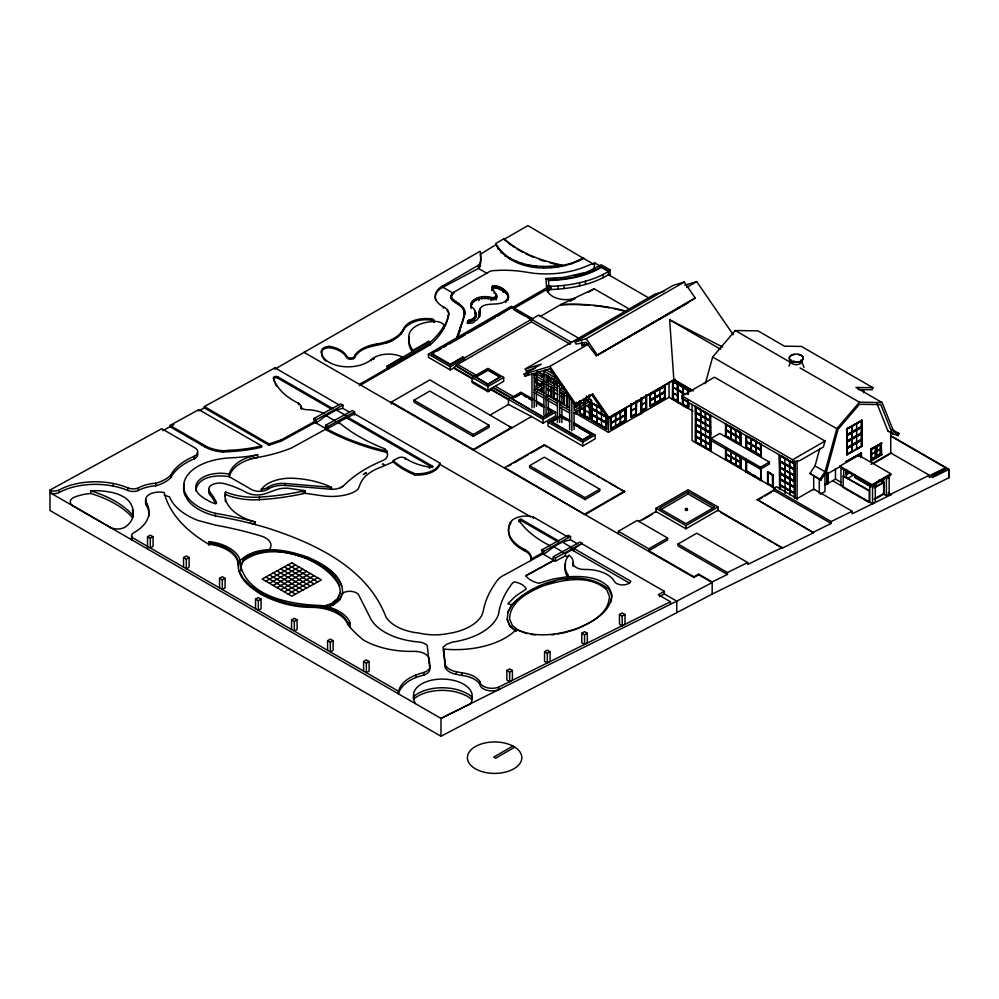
<?xml version="1.0" encoding="UTF-8"?>
<svg xmlns="http://www.w3.org/2000/svg" width="999" height="999" viewBox="0 0 999 999"><rect width="100%" height="100%" fill="white"/><g stroke="black" fill="none" stroke-linecap="round" stroke-linejoin="round"><path stroke-width="1.5" d="M508.329 298.376C510.439 291.421 495.529 282.005 492.245 287.799A59.428 34.303 0 0 0 496.303 294.405C497.764 297.227 492.994 298.202 491.046 297.44C483.291 294.967 468.581 297.739 471.128 308.541M508.329 296.778C504.258 307.555 490.784 301.76 482.729 306.044C476.773 309.24 482.067 318.219 474.8 321.041C473.551 324.7 464.16 323.139 469.055 320.204C477.41 319.143 477.235 310.277 471.128 306.406M891.071 435.926L949.038 469.393L949.038 477.709L712.187 594.08L440.984 736.251L49.95 510.489L50 490.047L161.713 428.696L195.767 448.351A10.539 5.932 1.2 0 1 194.405 456.206L194.355 458.791A67.145 37.812 1.2 0 0 171.903 475.674L171.116 477.372A36.863 20.754 1.2 0 1 155.694 485.839A30.07 16.933 1.2 0 0 138.124 490.621A8.866 4.995 1.2 0 1 127.785 490.459A53.247 29.982 1.2 0 0 59.178 492.507A7.842 4.408 1.2 0 1 51.111 493.306L51.161 490.709L50 490.047M59.178 492.507L59.228 489.922A53.247 29.982 1.2 0 1 127.872 487.887A8.866 4.995 1.2 0 0 138.187 488.036A30.07 16.933 1.2 0 1 155.744 483.254A36.863 20.754 1.2 0 0 171.179 474.787L171.953 473.076A67.145 37.812 1.2 0 1 194.405 456.206M90.734 493.481L90.797 490.896A37.625 21.179 1.2 0 1 104.458 491.221L109.078 491.933A30.544 17.195 1.2 0 1 131.281 504.757L132.43 507.367A37.625 21.179 1.2 0 1 132.667 515.072L132.617 517.657A95.617 53.846 1.2 0 0 90.734 493.481A37.625 21.179 1.2 0 0 75.012 496.94A10.602 5.969 1.2 0 0 72.353 505.457L73.377 506.131M113.174 486.076L113.224 483.479M127.785 490.459L127.835 487.874M348.963 624.475L350.012 626.835L350.1 622.951L349.038 620.591A38.936 21.916 1.2 0 0 321.154 605.494C290.397 604.645 242.108 596.415 239.41 558.304A38.936 21.916 1.2 0 0 213.299 542.22L209.128 541.57L208.554 542.844A36.576 20.592 1.2 0 1 238.174 563.249L238.149 564.535A36.576 20.592 1.2 0 0 208.529 544.13A158.754 89.386 1.2 0 1 164.186 492.482A14.298 8.054 1.2 0 0 149.538 494.355A14.298 8.054 1.2 0 0 146.391 502.634A53.247 29.982 1.2 0 1 133.604 532.867A7.842 4.408 1.2 0 0 131.993 537.387L131.943 539.972A7.842 4.408 1.2 0 1 132.318 536.426M138.124 490.621L138.187 488.036M148.901 516.058A53.247 29.982 1.2 0 0 146.341 505.219L146.391 502.634M147.502 548.951L147.527 536.75L150.3 535.152L153.072 536.75L153.072 546.353L150.3 547.952L150.3 538.349L153.072 536.75M155.694 485.839L155.744 483.254M169.992 425.437L169.967 426.723L204.995 446.953A29.745 16.746 1.2 0 0 211.825 449.925L213.361 450.374A29.745 16.746 1.2 0 0 223.214 452.035L234.216 451.323A109.016 61.389 1.2 0 0 261.626 447.19L261.651 445.904L198.801 409.615L169.992 425.437L205.02 445.654A29.745 16.746 1.2 0 0 211.85 448.626L213.386 449.075A29.745 16.746 1.2 0 0 223.239 450.736L234.241 450.025A109.016 61.389 1.2 0 0 261.651 445.904M171.116 477.372L171.179 474.787M201.835 445.117L201.86 443.831M198.776 410.901L204.32 407.867L204.345 406.568L274.912 367.819L339.298 404.995M204.995 446.953L205.02 445.654M208.529 544.13L208.554 542.844M215.759 503.746A101.748 57.293 1.2 0 0 209.728 494.517L209.778 491.933A11.239 6.331 1.2 0 1 211.988 484.79A11.239 6.331 1.2 0 1 224.725 483.716L228.646 484.89A81.456 45.867 1.2 0 1 246.341 492.407A15.385 8.666 1.2 0 0 266.283 493.344L276.049 489.81A18.931 10.664 1.2 0 1 287.774 488.199L305.145 490.696L305.095 493.281A180.007 101.349 1.2 0 1 259.39 499.7A47.315 26.636 1.2 0 1 225.449 494.48L225.499 491.895A47.315 26.636 1.2 0 0 259.44 497.115A180.007 101.349 1.2 0 0 305.145 490.696M209.041 545.454L209.128 541.57M567.757 557.005A19.568 11.014 1.2 0 0 565.372 555.756L555.444 561.213L542.869 553.946L505.032 574.637A28.746 16.184 1.2 0 0 496.865 580.993L494.055 585.052A184.703 103.996 1.2 0 0 488.399 595.042L487.262 597.589A184.703 103.996 1.2 0 0 483.379 610.551L482.105 614.747A49.875 28.084 1.2 0 1 452.247 632.829L446.453 633.853A39.785 22.403 1.2 0 1 430.394 634.715L428.084 634.54A39.785 22.403 1.2 0 1 419.105 633.066L415.022 632.567A41.883 23.589 1.2 0 1 385.964 616.957C367.132 567.632 314.96 543.406 267.957 528.171A274.8 154.733 1.2 0 0 215.372 515.934L215.422 513.336A51.399 28.946 1.2 0 1 188.049 497.877L184.965 492.607A51.399 28.946 1.2 0 1 212.263 460.601A54.62 30.757 1.2 0 1 231.081 457.829A124.663 70.192 1.2 0 0 257.68 454.895L257.63 457.48A42.208 23.764 1.2 0 0 229.308 476.723C217.757 474.55 197.165 475.986 195.904 490.821M223.214 452.035L223.239 450.736M229.196 451.623L229.221 450.337M257.68 454.895A42.208 23.764 1.2 0 0 229.358 474.138L229.308 476.723L251.186 489.36A11.389 6.419 1.2 0 0 268.007 489.148A19.793 11.139 1.2 0 1 285.002 485.414L331.468 489.298A13.886 7.817 1.2 0 0 343.294 486.038C354.22 474.875 367.882 466.758 382.255 460.814A13.462 7.58 1.2 0 0 386.888 452.472L386.925 451.186L384.677 448.801A168.794 95.042 1.2 0 1 338.886 422.365L327.784 428.459L326.298 427.597L325.324 429.408A191.221 107.68 1.2 0 0 386.888 452.472L385.951 451.236M239.76 561.663L239.81 559.502M240.534 563.399L240.472 566.633L243.144 560.514C260.627 545.104 287.063 551.548 306.943 558.404C321.316 565.009 340.409 574.9 340.259 593.119L337.587 599.238L331.693 604.058L324.425 606.73M225.499 491.895A51.011 28.721 1.2 0 0 255.269 521.965L255.22 524.55A51.011 28.721 1.2 0 1 249.5 522.764M259.39 499.7L259.44 497.115M261.338 491.271L261.376 489.323A32.567 18.332 1.2 0 1 294.118 478.296A66.496 37.438 1.2 0 1 331.506 487.362L331.468 489.298M429.907 665.871A13.124 7.393 1.2 0 1 423.963 672.464C413.461 675.049 398.901 681.33 398.289 693.743C401.96 682.979 413.486 677.497 423.901 675.062A13.124 7.393 1.2 0 0 429.857 668.468L428.971 658.016A14.598 8.217 1.2 0 0 413.661 651.348A64.211 36.151 1.2 0 1 363.436 639.997A162.849 91.696 1.2 0 1 347.789 624.537A36.576 20.592 1.2 0 0 312.312 607.355C294.243 607.517 276.336 602.709 260.527 594.018L260.552 592.732L250.537 585.839L243.169 578.296L238.936 570.604M268.007 489.148L268.044 487.212A19.793 11.139 1.2 0 1 285.04 483.466L331.506 487.362M326.298 427.597L326.261 428.896L315.185 422.502L281.306 441.096L269.056 445.242L269.081 443.943L204.345 406.568M273.863 380.294L273.489 377.784A2.572 1.449 1.2 0 1 275.137 376.523A2.572 1.449 1.2 0 1 277.872 376.898L332.767 408.579M274.912 367.819L274.875 369.118L480.144 251.211A77.672 44.843 0 0 1 480.044 263.162L480.044 266.358A6.918 3.996 0 0 1 478.421 268.419L440.384 288.624A25.312 14.61 0 0 0 435.639 300M331.406 409.103L277.847 378.184L277.872 376.898M281.306 441.096L281.343 439.81L315.209 421.203L315.185 422.502M285.002 485.414L285.04 483.466M298.451 404.583L298.476 403.284A73.314 41.284 1.2 0 1 278.172 387.275L276.636 384.965A73.314 41.284 1.2 0 1 273.489 377.784M298.476 403.284A7.018 3.946 1.2 0 1 300.949 406.331L300.924 407.617A5.832 3.284 1.2 0 0 300.974 408.054M349.575 412.237L342.819 408.341L342.894 405.107L340.671 403.821L313.948 418.506L313.898 420.454L315.209 421.203M342.894 405.107L316.159 419.78L316.096 423.027L326.061 415.634L336.338 409.99L342.819 408.341M312.312 607.355L312.337 606.068C294.268 606.218 276.361 601.41 260.552 592.732M325.549 428.484L325.612 425.249L352.347 410.564L354.558 411.838L354.495 415.084M327.784 428.459L327.834 426.523L354.558 411.838M330.082 489.223L330.12 487.275M338.861 423.663L338.886 422.365M347.964 418.668L348.002 417.045L339.136 421.915M347.789 624.537L347.827 623.251A36.576 20.592 1.2 0 0 312.337 606.068M384.652 450.099L384.677 448.801M345.442 417.207L432.629 467.544L432.654 466.246A2.66 1.498 1.2 0 1 429.52 467.12A46.391 26.124 1.2 0 1 405.307 458.216A4.82 2.71 1.2 0 0 398.264 457.904A162.825 91.683 1.2 0 1 393.818 460.177L393.032 461.838A81.456 45.867 1.2 0 0 414.91 474.987A23.139 13.024 1.2 0 0 439.822 464.348L530.694 516.808M405.282 459.515L405.307 458.216M414.91 474.987L414.935 473.701A81.456 45.867 1.2 0 1 393.069 460.551M413.898 694.942A29.383 16.546 1.2 0 0 413.574 699.25A34.54 19.443 1.2 0 1 471.903 699.575L472.14 694.605A29.383 16.546 1.2 0 0 440.322 679.108A29.383 16.546 1.2 0 0 413.623 696.653L413.574 699.25L415.297 703.571M416.034 677.447L416.084 674.862M423.901 675.062L423.963 672.464M429.495 468.419L429.52 467.12M429.857 668.468L429.27 660.351M439.822 464.348L439.847 463.049L354.52 413.786L347.989 417.37L432.654 466.246M443.593 651.66L443.643 649.075A71.104 40.035 1.2 0 0 516.52 629.258C535.651 638.448 558.066 634.952 577.447 628.371C592.132 622.102 611.575 612.412 611.8 594.055L608.928 587.437C598.626 576.523 582.367 575.998 568.356 576.76L567.507 574.125A47.19 26.573 1.2 0 1 568.868 555.107A19.568 11.014 1.2 0 1 573.114 562.774L573.064 565.359A10.952 6.169 1.2 0 0 573.064 566.233M499.737 689.273L497.914 690.022A11.901 6.706 1.2 0 1 485.027 689.647L483.279 688.798A11.901 6.706 1.2 0 1 479.832 684.153A23.389 13.162 1.2 0 0 461.913 675.424L456.293 674.35A16.546 9.316 1.2 0 1 445.492 668.119L443.643 649.075M456.293 674.35L456.343 671.765A16.546 9.316 1.2 0 1 445.542 665.521M461.913 675.424L461.963 672.839L456.343 671.765M479.832 684.153L479.882 681.555A23.389 13.162 1.2 0 0 461.963 672.839M498.613 689.735L498.663 687.15L670.429 601.723L670.379 604.32M568.319 537.225L533.391 517.057A16.733 9.416 1.2 0 0 510.252 522.702L510.227 524A16.733 9.416 1.2 0 1 511.038 522.739M515.409 630.943L510.077 626.448L507.23 619.168M611.151 601.873L611.75 596.003L608.891 589.373C581.793 567.132 534.652 580.931 512.212 604.258L507.967 612.474M518.993 521.853L519.03 520.554A1.723 0.974 1.2 0 1 519.418 519.517A1.723 0.974 1.2 0 1 521.266 519.33L558.741 540.971M558.716 542.257L521.241 520.629L521.266 519.33M524.587 549.462A18.369 10.34 1.2 0 1 530.744 559.303L530.719 560.589A18.369 10.34 1.2 0 0 524.55 550.761L524.587 549.462A45.604 25.674 1.2 0 1 510.252 522.702M533.366 518.344L533.391 517.057M577.26 543.693L570.504 539.797L570.566 536.55L568.356 535.277L541.62 549.962L542.869 553.946M570.566 536.55L543.843 551.236L543.768 554.47L553.746 546.778L562.312 542.07L570.504 539.797M553.221 559.927L553.296 556.693L580.019 542.02L582.242 543.294L573.988 548.463L573.938 551.048M555.444 561.213L555.506 557.979L582.242 543.294M565.372 555.756L565.409 553.521L573.988 548.813M567.507 574.125L568.306 579.345L565.297 579.832M568.319 578.696L568.356 576.76M659.452 596.628L664.323 593.955L664.372 591.371L582.23 543.943M450.999 296.903C452.31 304.046 464.135 304.32 464.323 312.887M599.974 265.946L594.755 262.924L588.199 265.422A67.82 39.161 0 0 1 533.166 273.214L523.951 271.79A77.672 44.843 0 0 0 493.069 270.679A6.918 3.996 0 0 0 489.498 271.616L453.771 292.245C444.08 301.448 469.817 303.783 464.335 315.759L464.323 311.613M464.435 313.049C464.622 321.166 457.205 330.607 458.017 337.699M472.09 697.19L471.753 701.498L470.417 703.87M594.755 262.924L593.968 269.605L584.827 273.214L601.286 264.772L610.139 269.892L610.139 275.649M409.103 337.075L408.866 338.424A53.259 30.757 0 0 0 412.088 351.648M460.227 328.009L460.227 329.283L460.551 326.323M444.155 326.536L444.855 325.224A114.86 66.321 0 0 0 448.364 315.322L448.713 313.736A13.337 7.692 0 0 0 444.942 307.704L441.608 305.856A25.312 14.61 0 0 1 440.384 287.35L478.421 265.222A6.918 3.996 0 0 0 480.044 263.162M361.288 383.379L361.288 384.652L430.257 344.83A114.86 66.321 0 0 0 443.568 328.933L444.855 326.511A114.86 66.321 0 0 0 448.364 316.596L448.713 315.01A13.337 7.692 0 0 0 447.964 311.763M470.854 306.206C473.039 298.014 484.14 297.377 491.046 299.038A3.946 2.285 0 0 0 495.529 298.589A3.946 2.285 0 0 0 496.303 296.004A59.428 34.303 0 0 1 495.879 295.479M460.551 327.61L463.886 316.546M459.565 330.519L459.565 331.793L460.027 328.846M705.344 383.728L712.637 357.018L735.289 330.544L757.941 330.856L784.477 346.178L801.423 346.416L872.889 387.674L872.152 389.735L858.303 389.535M892.269 429.645L899.013 433.541L898.138 435.601L892.332 433.454L880.818 404.595L859.452 404.295L838.086 429.258L826.56 471.428L820.753 480.282L809.877 473.439L815.022 465.946L819.842 448.314M682.055 395.929L714.472 377.21L825.037 441.046L823.413 446.978L799.862 460.576L792.619 462.612L792.619 459.765L682.055 395.929L682.055 398.776L794.779 463.798L779.732 455.706L779.732 461.076L794.492 469.28L794.492 463.911L781.33 456.306M820.753 480.282L819.879 479.22L825.037 471.728L836.8 428.696L859.452 402.222L882.092 402.547L893.855 431.993L899.013 433.541M508.104 299.101L507.417 300.512M479.295 317.07L480.007 310.177M788.985 366.208L791.021 360.776M458.329 333.828L458.329 335.102L458.991 332.18M340.272 592.469L337.6 598.588L331.705 603.408L322.989 606.605M457.155 336.263L457.13 338.236L457.967 334.64M412.949 351.311L412.949 350.349A53.259 30.757 0 0 1 409.103 334.515A25.487 14.71 0 0 1 411.501 329.87L412.862 328.459A25.487 14.71 0 0 1 428.496 322.015L432.067 321.616A9.84 5.682 0 0 1 444.155 325.249L443.568 326.373A114.86 66.321 0 0 1 430.257 342.27L430.257 344.83M452.185 293.456L451.223 296.154L451.223 294.867M512.212 604.258L507.979 611.825L507.217 619.817L510.077 626.448M596.241 355.731L695.217 298.027L684.228 282.055L673.239 285.339L575.137 341.983L575.998 344.043L586.126 342.37L596.241 355.731L695.217 298.027M608.753 417.195L592.782 393.968L591.783 394.83L607.892 418.256L673.85 379.62L692.207 390.209M400.749 334.215C405.894 322.427 419.68 318.206 431.68 320.229A3.584 2.073 0 0 1 434.403 322.352M517.47 599.675L512.2 604.907L507.854 603.796L515.684 596.016L526.236 589.048A16.783 9.453 1.2 0 0 515.821 582.192L514.398 581.905A13.074 7.355 1.2 0 0 511.688 584.115L510.277 586.113A169.031 95.18 1.2 0 0 498.576 614.085A65.559 36.913 1.2 0 1 452.21 642.145L446.853 644.205L443.069 647.165L445.492 668.119M505.656 302.46L506.306 301.835M534.915 368.419L526.123 371.041L525.262 368.993L541.233 364.21L524.05 374.126L525.062 376.136L549.837 368.718L574.612 404.745L592.782 393.968M240.971 559.939C259.34 543.581 287.262 550.012 308.279 557.33C323.164 564.135 342.832 574.425 342.632 593.269L339.772 599.812L333.379 605.032L326.636 607.504M243.082 558.841L247.34 555.357M321.878 355.382L321.453 352.26A8.342 4.82 0 0 1 329.483 347.627A25.1 14.486 0 0 1 346.665 357.542A4.133 2.385 0 0 0 353.246 358.728L354.72 357.217L354.732 355.344A33.142 19.131 0 0 1 377.135 343.881A37.275 21.516 0 0 0 403.721 328.521A23.152 13.362 0 0 1 431.68 318.943A3.584 2.073 0 0 1 433.928 321.99M520.816 596.753L533.179 589.335M353.246 358.728L354.445 357.779C362 343.943 380.631 347.09 392.819 340.197M340.484 487.712L343.294 486.038M630.943 417.145L636.351 414.285L630.943 417.145L630.943 403.633M646.316 394.705L646.316 408.216L641.458 411.388L646.59 408.366L646.59 394.855M593.518 264.136L583.653 258.441C556.805 272.814 513.449 273.064 495.779 244.78L495.779 243.506L504.07 238.711A111.176 64.186 0 0 0 561.863 265.035L561.863 266.308M506.368 241.358A111.176 64.186 0 0 1 504.07 239.36L527.884 225.599L583.653 258.441M495.779 244.78L480.144 254.408A77.672 44.843 0 0 1 480.044 266.358M412.949 350.349L428.596 341.321L430.257 342.27M387.05 366.258L428.596 342.27L430.257 343.231L388.711 367.22L387.05 366.258L388.711 367.545L359.515 384.403L359.515 385.676M387.05 366.583L402.922 357.093M472.839 379.208L453.571 368.082L450.299 369.967L428.421 357.33L428.421 354.133L511.238 306.318L533.129 318.956M431.743 354.782L431.743 353.496L511.238 307.605L571.653 342.482M434.44 352.585L431.743 354.133L450.299 364.847L462.824 357.63L464.523 358.554L450.299 366.77L428.421 354.133M437.137 351.024L441.183 348.688M443.868 347.14L446.565 345.579M449.263 344.018L465.434 334.69M468.131 333.129L495.067 317.582M497.764 316.021L511.238 307.605M512.574 307.467L549.15 286.363L549.15 289.56L547.24 290.659A18.881 10.902 0 0 0 547.652 292.495M513.911 308.454L547.24 289.211A18.881 10.902 0 0 0 575.387 298.226L570.104 301.273M584.827 272.565L564.373 277.347L546.116 278.521L546.441 286.401C567.744 286.151 589.947 282.567 608.478 271.491L601.286 267.332C585.539 276.81 566.67 280.007 548.526 280.482L548.526 279.845L553.683 279.77A79.445 45.867 0 0 0 595.429 270.03L601.286 266.696L608.478 270.854L610.139 269.892M431.743 353.496L450.299 364.21L462.824 356.98L464.523 357.917L538.661 315.122L578.858 338.324M549.15 289.56C569.555 288.986 590.746 285.327 608.478 274.688L649.238 298.226M391.308 404.033L391.308 402.11L429.807 379.882L511.85 427.897L509.14 426.473M539.972 316.608L560.839 304.558A122.902 70.954 0 0 1 624.962 310.939M473.601 376.648L455.619 365.622L531.456 321.84L570.317 344.268M453.571 368.082L455.619 366.258M588.249 292.245L594.205 288.811L629.033 308.916M413.998 400.199L429.807 391.071L489.16 425.337L489.16 427.247L473.351 436.376L413.998 402.11L413.998 400.199L473.351 434.465L489.16 425.337M508.528 399.812L491.196 389.81L487.924 391.695L472.14 382.58L472.14 377.46L487.924 368.356L503.708 377.46L503.708 381.306L487.924 390.422L472.14 381.306M475.462 376.823L487.924 369.63L500.387 376.823L487.924 384.665L475.462 376.823L487.924 384.016L500.387 376.823M475.462 377.46L487.924 370.267L500.387 377.46M183.541 567.145L183.541 557.542L186.313 555.943L189.086 557.542L189.086 567.145L186.313 568.743L186.313 559.14L189.086 557.542M472.14 377.46L487.924 386.576L503.708 377.46M525.262 368.993L654.944 294.118L663.885 291.433M510.576 397.989L493.244 387.987L491.196 389.173L508.528 399.175M575.137 341.983L586.126 338.698L684.228 282.055M525.062 376.136L529.02 373.851M581.83 341.546L581.83 345.704L584.54 344.143M524.05 374.126L549.837 366.396L588.523 344.068M686.638 287.425L696.69 281.618L733.229 334.74M543.881 414.722L543.881 371.041L546.091 369.755L555.307 375.075M536.288 379.845L536.313 382.817L540.871 384.852M490.084 415.084L508.454 404.47L508.454 399.363L520.916 392.157L532.904 399.076M536.688 386.001L536.962 383.154L536.962 385.839M548.301 409.253L552.222 412.15L543.081 417.432L511.775 398.713L520.916 393.444L532.654 400.212M515.696 397.09L519.617 394.83M535.539 386.688L543.618 382.018M547.664 379.682L551.698 377.347M558.404 386.413L548.314 380.582L546.091 381.868L557.454 388.424M544.48 384.078L534.19 390.022L543.881 395.616M548.526 381.743L553.921 378.633L553.896 384.64M597.877 354.97L688.373 302.722M553.658 383.978L553.921 380.869L557.779 383.054M537.749 390.522L544.48 386.638M551.223 382.742L553.921 381.193M557.654 383.404L553.896 381.556L557.38 383.566M219.543 578.334L222.315 576.735L225.087 578.334L225.087 587.924L222.315 589.522L222.315 579.932L219.543 578.334L219.543 587.924M222.315 579.932L225.087 578.334M551.398 386.9L551.123 391.084L551.198 386.863M565.621 390.584L561.888 388.424L559.665 389.697L568.394 394.742M551.448 391.508L551.173 397.04L551.236 391.546M551.71 386.938L551.51 397.515L551.436 387.1M554.17 387.562L553.658 398.751L553.658 388.411M391.308 402.11L473.351 449.475L511.85 427.247M547.552 407.542L555.544 412.15L555.544 415.984L543.081 423.189L531.543 416.521L473.351 450.124L473.351 449.475M569.368 407.767L561.888 403.459L559.665 404.732L569.642 410.489M561.351 402.759L563.948 403.946L563.948 394.705M564.198 394.081L563.923 404.583L563.823 394.043M511.775 398.713L543.081 416.783L552.222 411.513M508.454 399.363L543.081 419.343L555.544 412.15M574.612 404.745L591.783 394.83M587.387 400.524L584.79 399.338L587.387 400.774M589.21 395.279L588.985 398.002L588.985 395.154M573.851 422.714L595.154 435.015L595.154 438.861L582.692 446.053L548.064 426.061L548.064 422.227L558.041 416.471M586.838 397.028L589.522 398.326L589.497 395.442M574.55 407.654L589.373 399.101L591.583 400.374L591.558 408.404M573.563 423.838L591.833 435.015L582.692 440.297L551.386 422.227L557.917 417.819M551.386 422.227L557.917 418.456M591.583 400.374L574.075 410.489L574.075 402.972M591.495 408.329L606.643 417.082L606.455 429.133L591.308 420.392L591.183 402.535L601.56 408.204M577.085 413.224L576.248 413.711L576.248 410.901M255.557 608.716L255.557 599.125L258.329 597.527L261.101 599.125L261.101 608.716L258.329 610.314L258.329 600.724L261.101 599.125M574.038 412.762L576.785 414.036L576.785 411.089M584.577 415.909L579.657 413.374L584.577 415.909L584.577 406.655M579.408 409.19L579.408 413.623L589.947 419.293L589.947 403.047M606.043 416.758L591.221 408.491L606.381 417.232L606.455 429.133M606.356 422.552L591.608 414.348L591.608 408.978L591.87 414.198L606.356 422.552L606.643 417.082M585.064 405.344L584.54 416.546L584.54 406.193M591.87 414.198L591.271 414.435L606.418 423.189L606.131 428.658L606.193 423.176M591.645 420.304L591.92 414.772L591.92 420.142L606.405 428.509M504.72 467.594L544.33 444.73L624.662 491.745L585.052 514.61L504.72 467.594L504.72 468.231M584.79 416.296L589.71 418.818L585.064 416.133M508.678 465.946L511.326 464.423M513.961 462.899L528.483 454.508M531.131 452.984L544.33 445.367L547.015 446.915M579.408 413.623L589.947 419.293M606.356 417.182L591.608 408.978M607.892 418.256L675.436 379.258M610.926 416.658L624.987 408.529M650.361 393.781L664.909 385.851L650.149 394.056M672.427 399.051L677.834 401.81L672.427 399.051L672.702 380.881L677.834 383.791L678.321 402.36L677.647 402.51L677.597 384.103L672.664 381.568L677.459 384.265M631.318 405.182L635.701 402.485M641.57 399.275L645.941 396.566M649.825 394.53L665.247 385.939L665.334 397.752L650.174 406.493L649.825 394.53L664.947 386.388L664.947 391.758M610.377 417.407L625.799 408.816L625.886 420.629L610.739 429.37L610.377 417.407L625.511 409.265L625.511 414.635M636.251 402.385L641.458 399.488L640.908 399.163L640.834 413.424M625.799 408.816L610.651 417.57L610.739 429.37M636.475 402.547L635.789 402.122L636.251 416.433L636.475 402.547L641.158 399.85L641.37 413.474L641.433 397.777M665.247 385.939L650.099 394.692L650.174 406.493M673.85 381.056L674.949 380.419M529.632 465.671L544.33 457.18L599.75 489.185L599.75 491.096L585.052 499.587L529.632 467.594L529.632 465.671L585.052 497.664L599.75 489.185M631.318 410.651L635.701 408.116M641.57 404.732L645.941 402.197M650.411 399.675L664.472 391.558L664.472 386.501M677.559 401.973L677.809 383.753L682.929 386.7L682.954 392.907L677.722 389.922L677.809 383.753M610.751 417.47L610.751 422.839L625.849 414.722L610.689 423.464L625.574 414.56M631.318 410.826L635.701 408.291M641.57 404.907L645.941 402.372M650.199 394.593L650.199 399.962L665.284 391.845L650.137 400.587L665.009 391.683M677.597 384.103L677.597 401.323L672.664 398.801L677.322 401.486M551.386 421.59L582.692 439.66L591.833 434.378M610.464 429.208L625.611 420.467L625.549 415.172L610.801 423.364L611.076 428.896L611.001 423.401M650.237 405.856L664.997 397.664L664.997 392.295L650.237 400.487L650.511 406.019L650.449 400.524L664.51 392.407L664.51 397.465L650.449 405.582M548.064 422.227L582.692 442.22L595.154 435.015M631.318 416.283L635.701 413.748L635.701 402.659M641.57 410.364L645.941 407.842L645.941 396.74M682.929 386.7L682.679 393.069M611.001 428.459L625.074 420.342L625.074 415.284M646.353 408.166L641.433 410.689L646.59 408.366M677.722 389.922L683.229 392.744L682.542 393.144L682.542 405.344L683.229 405.194L682.542 405.344M682.779 392.52L682.954 386.8L688.086 389.71L688.086 392.707M610.801 428.733L625.886 420.629M682.779 386.913L677.534 383.916L677.559 390.122L677.722 384.303L682.517 387.075M649.912 406.331L665.334 397.752M678.321 390.172L682.542 393.144M687.574 394.48C692.17 388.736 675.112 383.928 687.712 390.184L687.712 394.28M678.184 390.834L679.27 391.046M635.789 416.171L641.37 413.474M573.576 412.162L608.441 432.317L669.055 397.34L669.055 382.679M678.109 384.378L688.086 389.71M291.558 629.507L291.558 619.904L294.33 618.306L297.103 619.904L297.103 629.507L294.33 631.106L294.33 621.515L297.103 619.904M678.184 401.873L687.836 407.242L682.729 404.657M688.086 407.729C673.701 398.114 693.643 416.558 688.086 401.723M710.501 445.054L710.501 450.424L695.416 442.32L695.766 406.356M695.529 407.093L710.289 415.297L710.014 420.829L710.014 415.459L695.529 407.093L695.529 412.462L710.289 420.666M695.579 413.049L695.853 418.256L710.326 426.623L710.326 421.253L695.479 412.4L710.626 421.141L695.579 413.049L695.853 418.256M695.616 419.006L695.891 424.213L710.376 432.567L710.376 427.197L695.516 418.344L710.664 427.097L695.616 419.006L695.891 424.213M710.014 415.459L710.576 415.184L710.564 451.061L710.301 415.347L695.154 406.605M710.414 438.524L695.666 430.319L695.666 424.95L710.414 433.154L710.139 438.686L710.214 433.191M327.572 650.299L327.572 640.696L330.344 639.098L333.117 640.696L333.117 650.299L330.344 651.897L330.344 642.295L333.117 640.696M710.838 450.899L695.691 442.157L695.741 436.85L710.789 444.955L695.641 436.201L695.704 430.906L695.978 436.113L710.464 444.48L710.464 439.11M710.326 426.623L710.127 421.291M695.978 436.113L695.366 436.363L710.514 445.104M695.741 436.85L696.016 442.07M710.376 432.567L710.164 427.235M740.521 438.686L740.521 444.056L725.774 435.851L725.774 430.482L740.808 438.573L725.661 429.832L725.724 424.525L740.771 432.617L740.858 444.53L725.436 435.939L725.961 423.788M725.724 424.525L740.484 432.729L740.209 438.261L740.209 432.892M710.901 438.573L719.767 433.454L769.392 462.112L769.392 464.023L760.526 469.143L710.901 440.497L710.901 438.573L760.526 467.232L769.392 462.112M740.484 438.099L725.386 429.982L740.546 438.736M725.774 430.482L726.036 435.689M585.052 513.973L624.662 491.096M710.464 444.48L710.252 439.148M725.436 435.939L740.858 444.53M710.501 450.424L710.227 445.217M761.163 444.293L760.976 456.356L745.828 447.602L746.053 435.564M760.876 449.762L746.116 441.57L746.116 436.201L746.39 441.408L760.876 449.762L760.876 444.393M363.574 661.488L366.346 659.889L369.118 661.488L369.118 671.078L366.346 672.677L366.346 663.086L363.574 661.488L363.574 671.078M740.521 444.056L740.309 438.723M740.946 456.431L740.746 468.494L740.671 456.593L740.646 461.913L725.561 453.796L740.709 462.537L740.421 468.019L740.421 462.649L725.936 454.283L725.936 459.652M746.153 442.145L746.428 447.365L760.913 455.719L760.913 450.349L745.778 441.658L761.201 450.237L746.153 442.145L746.153 447.515L761.25 456.193M725.936 454.283L726.211 459.503L740.696 467.857M366.346 663.086L369.118 661.488M726.211 459.503L725.599 459.74L725.524 447.839M746.116 436.201L761.201 444.318M655.981 512.15L655.981 508.304L688.111 489.76L718.019 507.03L718.019 510.864M618.381 533.853L618.381 531.293L637.187 520.442L667.594 537.999L667.594 539.922L648.801 550.774L693.905 576.81L698.613 574.1L712.187 581.93L727.409 574.45L727.409 572.539L678.021 544.018L678.021 545.941L727.409 574.45M688.111 491.683L659.303 508.304L685.888 523.663L714.697 507.03L688.111 491.683L688.111 493.918L660.614 509.79M740.646 461.913L740.371 456.693L735.851 453.921M638.523 521.59L655.981 511.513L685.888 528.783L718.019 510.227L782.442 548.051L813.548 532.767L757.329 499.675L813.548 532.767M740.421 462.649L740.983 462.375L725.836 453.633M642.557 519.905L651.947 514.473M746.703 460.414L746.49 471.915L747.264 471.041M760.913 455.719L760.701 450.387M745.891 459.528L745.891 471.815L746.665 471.366M746.49 472.152L747.264 471.715L756.131 476.835M779.607 489.435L779.357 455.219L779.72 466.958L794.867 475.711L779.445 467.12L794.53 475.237L794.53 469.867L779.682 461.014L794.829 469.755L779.782 461.663L779.782 467.033M779.732 455.706L780.007 460.926M760.651 468.469L747.751 461.276M779.782 461.663L780.057 466.87M767.557 484.365L768.243 484.215L767.557 484.365L767.557 471.978L770.579 473.189M768.094 472.752L769.18 472.964M792.619 459.765L825.037 441.046M846.677 428.833L862.1 420.242L862.149 446.091L847.002 454.832L846.677 428.833L847.002 454.832M779.819 467.619L780.094 472.827L794.58 481.181L794.58 475.811L779.819 467.619L779.819 472.989M846.952 428.996L862.1 420.242M861.812 426.573L861.812 420.716L847.052 428.921L847.327 434.94L847.264 428.971L861.325 420.854L861.325 426.361L847.264 434.478M760.926 479.695L760.526 467.232M745.891 471.815L761.038 480.556L761.812 480.107M772.464 475.062L773.139 474.662L772.677 487.312L772.464 475.062L767.769 472.352L770.579 473.439M655.981 508.304L685.888 525.586L718.019 507.03M794.18 463.486L791.82 461.813M780.094 472.827L779.482 473.076L794.917 481.655L779.757 472.914L779.732 468.456M618.381 531.293L648.801 548.851L667.594 537.999M779.869 473.563L794.617 481.768L794.342 487.3L794.405 481.805L779.869 473.563L779.869 478.933L794.954 487.612L779.907 479.52L779.907 484.89L794.992 493.568L779.944 485.464L779.944 489.498M847.052 434.777L862.149 426.685L846.952 435.452L861.875 426.523M861.812 433.042L861.812 427.185L847.052 435.389L847.327 441.396L847.264 435.439L861.325 427.31L861.325 432.829L847.264 440.946M794.492 469.28L794.28 463.948M794.617 487.137L779.532 479.021L794.68 487.774L794.392 493.244L794.455 487.762M779.907 479.52L780.182 484.727L794.667 493.094M847.052 441.246L862.149 433.154L846.952 441.92L861.875 432.992M861.812 439.51L861.812 433.653L847.052 441.845L847.327 447.864L847.264 441.908L861.325 433.778L861.325 439.298L847.264 447.415M772.464 487.187L773.139 487.05M794.53 475.237L794.33 469.905M773.588 490.934L773.588 488.374L776.448 486.713L797.09 498.638L813.71 489.048L852.159 511.238L852.159 513.798L891.033 494.705L888.373 492.532M780.182 484.727L779.57 484.977L794.717 493.718L794.704 497.702M678.021 544.018L696.827 533.166L747.714 562.549L747.714 564.472L782.442 547.415M779.944 485.464L780.219 489.335M757.329 499.675L773.588 490.284L831.156 523.476L831.156 521.565L773.588 488.374M847.052 447.702L862.149 439.622L846.952 448.389M861.875 439.46L847.002 448.364M757.329 500.312L762.337 497.427M764.834 495.979L771.078 492.37M861.812 445.966L861.812 440.109L847.264 448.364L847.327 454.333L847.327 448.476M794.58 481.181L794.305 475.974L794.367 480.906L780.306 472.789L780.306 467.732M847.052 454.17L862.149 446.091M846.727 454.67L861.875 445.929L861.825 420.092M861.4 453.009L845.978 461.6L861.4 453.009L861.425 456.868M846.565 461.738L861.101 453.484L861.101 456.406M839.859 466.121L858.69 455.244L890.821 473.788L890.821 475.074L871.99 485.951L871.99 484.665L839.859 466.121L839.859 467.395L872.539 486.263L874.387 485.202M841.033 466.021L824.962 475.299L824.962 491.545L820.429 494.168M870.853 448.788L881.717 443.156L871.003 449.488L871.415 461.051L870.853 448.788L871.59 459.353L875.748 456.943L875.748 447.127L875.611 456.868L871.44 459.278M871.415 449.1L881.717 443.156M871.003 449.488L881.717 443.781M871.44 449.45L875.748 447.127M876.548 446.665L880.718 444.255L880.718 454.083C870.266 466.009 879.445 429.495 876.548 456.481M871.727 453.996L875.324 451.923L875.324 447.527M876.697 451.136L880.294 449.051L880.294 444.655M871.727 454.32L875.324 452.235L875.324 456.705L871.727 458.791M876.697 451.448L880.294 449.375L880.294 453.846L876.697 455.919M824.674 484.49L827.409 482.992M824.837 484.577L827.497 483.041L827.497 483.703M827.172 472.789L827.172 483.516L827.946 483.678L827.946 472.427M824.699 485.302L835.489 479.07L841.033 482.28M827.172 483.516L827.946 483.678M876.41 456.406L880.718 454.083M846.353 471.078L846.353 474.001L848.988 472.49M843.181 475.961L869.217 490.996L869.217 502.509L843.181 487.475L843.181 475.961L869.217 490.359M506.868 670.491L509.64 668.893L512.4 670.491L512.4 680.094L509.64 681.693L506.868 680.094L506.868 670.491L509.64 672.102L512.4 670.491M845.991 470.641L846.016 474.5L849.262 472.639M871.003 460.177L881.717 454.47L871.415 461.051M846.016 474.5L850.074 472.477M870.853 460.726L881.717 454.47M544.555 651.76L547.327 650.149L550.099 651.76L550.099 661.35L547.327 662.949L544.555 661.35L544.555 651.76L547.327 653.358L550.099 651.76M871.028 464.31L890.733 452.934L929.357 475.237L929.357 477.472L932.342 476.011L932.342 477.609L949.038 469.393M847.502 478.533L853.97 474.8M874.612 462.887L890.733 453.571L890.733 432.142M581.78 633.241L584.552 631.643L587.325 633.241L587.325 642.832L584.552 644.43L581.78 642.832L581.78 633.241L584.552 634.84L587.325 633.241M619.467 614.497L622.24 612.899L625.012 614.497L625.012 624.088L622.24 625.699L619.467 624.088L619.467 614.497L622.24 616.096L625.012 614.497M303.958 352.322L693.905 577.459L698.613 574.737L712.187 582.567L676.76 601.136L440.984 718.393L49.95 492.632M871.99 484.665L890.821 473.788M887.312 477.734L889.16 476.673L889.16 494.193L886.388 495.791L883.066 493.881L874.25 498.963M874.25 487.45L883.066 482.355M874.45 487.974L884.177 482.355L884.177 493.881L874.45 499.488M832.617 480.744L872.539 503.796L875.311 502.185L875.311 484.665M512.849 746.041L493.668 757.13L495.591 758.241L514.772 747.152M373.226 359.378L374.313 358.778M162.849 430.631L173.901 424.563M326.261 428.896L291.371 448.052A124.663 70.192 1.2 0 1 249.787 458.703M265.859 581.193L295.479 564.922M269.555 583.329L299.188 567.057M273.264 585.464L302.897 569.193M276.973 587.612L306.593 571.341M280.669 589.747L310.302 573.476M284.378 591.883L314.011 575.611M288.087 594.018L317.707 577.747M525.849 575.774L553.946 560.352L525.824 575.724L526.436 576.56A22.79 12.825 1.2 0 0 538.886 583.279L552.884 579.07L567.457 576.71A47.19 26.573 1.2 0 1 565.584 563.873M664.372 591.371L658.279 594.717L670.429 601.723M530.744 559.303L542.894 552.659M557.454 264.735A111.176 64.186 0 0 0 561.863 265.672L572.065 263.124L583.653 257.804M560.839 304.558L594.205 288.811M470.242 703.958L440.984 718.393L440.984 736.251M727.409 572.539L747.714 562.549M831.156 521.565L852.159 511.238M813.548 532.13L831.156 523.476M891.033 494.068L929.357 475.237M945.591 469.955L945.591 467.719L930.818 474.975L932.342 476.011M932.167 475.911L945.591 469.318M933.503 475.886L944.242 470.616M393.793 461.476L392.282 462.212A162.825 91.683 1.2 0 1 379.583 467.694A48.639 27.385 1.2 0 0 360.439 483.553L358.241 488.898A24.176 13.611 1.2 0 1 348.826 494.068A37.163 20.929 1.2 0 1 322.452 495.791L302.772 492.957M536.775 587.687L541.57 585.501M577.36 628.608C591.196 622.664 609.165 613.274 609.39 596.091L606.705 589.885C589.547 574.138 563.024 579.532 542.919 585.976C528.733 592.057 509.877 601.348 509.59 619.08L512.275 625.287L518.169 630.269L526.885 633.716M685.901 509.34C683.641 511.163 689.772 510.526 686.788 509.278M498.663 687.15L497.977 687.424A11.901 6.706 1.2 0 1 485.077 687.05L483.329 686.213A11.901 6.706 1.2 0 1 479.882 681.555M281.343 439.81L269.081 443.943M248.689 554.87L255.432 552.397M326.661 606.868L333.391 604.395L339.785 599.163L342.645 592.619L342.632 593.269A9.141 5.145 1.2 0 1 351.598 591.396A9.141 5.145 1.2 0 1 358.753 595.142L369.555 616.495A57.58 32.418 1.2 0 0 416.608 641.795A12.525 7.055 1.2 0 1 427.185 645.304L428.796 659.253M547.427 583.741L554.757 581.543M563.286 633.041L576.061 629.195M684.765 285.19L696.69 281.618M581.83 345.704L588.523 343.693M583.416 273.614L574.9 276.024L574.9 275.387M495.779 243.506C508.166 265.984 538.973 268.756 561.863 265.035M551.685 634.914L554.582 634.452M557.479 633.978L561.838 633.279M347.827 623.251L350.1 622.951M256.78 551.898L259.703 551.535M264.086 550.986L268.469 550.449M546.116 278.521L546.116 279.171L556.193 278.796M561.638 278.259L564.373 277.347M366.446 473.089L364.835 473.139L366.296 473.339M872.889 387.674L855.943 387.437L882.092 402.547M271.366 550.586L278.621 550.924M530.993 634.34L535.089 634.964M289.048 552.497L308.266 557.979M363.236 474.138L364.623 474.5M164.123 495.067L169.568 496.94A67.145 37.812 1.2 0 0 198.064 520.491L215.509 525.124A259.128 145.904 1.2 0 1 256.843 534.752L260.939 535.963A18.219 10.252 1.2 0 1 269.58 549.213M383.991 464.523L382.405 464.073L384.153 464.697M310.926 559.265L320.254 563.786M109.715 527.11L110.901 527.709A10.602 5.969 1.2 0 0 126.086 526.423A37.625 21.179 1.2 0 0 132.38 509.952M693.306 391.021L673.85 379.62L669.63 319.817L722.602 347.028M508.454 404.47L531.543 416.521M672.427 381.031L677.559 383.953M587.387 400.112L584.815 398.651L584.815 403.084M553.658 381.019L557.504 383.204M588.399 400.999L584.54 398.813L584.54 403.246M556.493 400.05L553.921 398.601L553.896 387.712M560.339 402.235L564.198 404.42M735.289 330.544L790.621 362.487M800.062 367.944L859.452 402.222M895.441 434.041L898.138 435.601M876.96 403.484L887.899 430.894L892.994 434.053M890.571 435.951L945.591 467.719M861.812 420.716L861.538 426.411M861.812 427.185L861.538 432.879M669.63 319.817L720.729 349.325M880.718 444.255L880.581 453.996M861.812 433.653L861.538 439.348M861.812 440.109L861.538 445.816M712.637 357.018L836.8 428.696M881.717 455.107L881.168 442.832M861.101 453.484L860.826 457.717M880.269 480.107L884.177 482.355M879.045 480.032L883.615 482.679M888.373 493.181L891.033 494.705M858.141 478.846L869.854 485.601M870.991 486.9L854.807 477.559L854.807 474.637M846.353 474.001L846.628 471.228M673.051 380.594L690.896 390.896M487.037 273.389L478.421 268.419L478.421 265.222M815.022 465.946L825.037 471.728M678.109 389.66L682.667 392.295M673.076 387.2L677.459 389.735M685.514 394.38L683.328 393.119L683.328 387.662M673.076 387.375L677.459 389.897M677.559 390.122L682.804 393.007M683.328 393.294L685.514 394.555M664.947 386.388L664.685 391.596M673.076 392.832L677.459 395.367M673.076 393.007L677.459 395.542M736.787 429.882L740.234 431.868M791.945 461.725L794.242 463.049M697.077 407.117L699.712 408.641M729.907 426.061L732.542 427.584M749.025 437L756.917 441.558M781.28 455.731L787.874 459.528M745.741 435.701L760.926 444.468L760.976 456.356M725.349 424.038L740.496 432.779L740.584 444.68M779.357 455.219L794.505 463.961M809.877 473.439L819.879 479.22M664.997 392.295L664.722 397.502M677.459 400.999L673.076 398.476L673.076 381.743M794.28 469.006L780.219 460.889L780.219 455.831M678.184 402.447L682.866 405.157M669.043 397.327L693.106 411.226M513.936 309.802L524.725 316.021M527.422 317.582L530.119 319.143M760.701 455.444L746.64 447.327L746.64 442.27M710.164 432.292L696.103 424.175L696.103 419.118M710.439 433.204L695.554 424.3L710.714 433.042L695.666 424.95M650.199 399.962L650.411 394.63M710.214 438.249L696.141 430.119L696.141 425.075M794.405 486.863L780.344 478.746L780.344 473.688M641.021 399.125L636.238 401.885M710.476 439.16L695.604 430.257L710.751 438.998L695.704 430.906M767.557 471.978L772.677 474.937L772.677 487.312M641.158 399.85L641.158 413.598M442.694 287.125L453.771 293.519L453.771 292.245M637.524 401.735L636.151 403.022L637.449 401.698M748.251 472.052L750.237 473.189M752.909 474.725L756.892 477.035M758.229 477.809L761.213 479.532M741.021 468.331L725.873 459.59L725.798 449.175M752.622 474.9L756.618 477.197M775.099 488.499L692.07 440.559L692.07 404.37M640.834 412.762L636.288 415.547M625.511 409.265L625.237 414.473M625.549 415.172L625.274 420.379M543.881 371.041L558.354 379.395M586.825 396.353L588.985 397.602M586.563 396.353L589.21 397.877M586.351 396.478L589.522 398.326M543.881 373.601L559.665 382.717L559.665 422.34M537.762 371.478L544.08 375.124M547.864 377.31L550.387 378.771M591.183 402.535L602.36 408.953M537.487 371.64L544.118 375.587M547.415 377.335L550.112 378.933M537.924 372.165L544.505 375.961M554.308 381.718L557.592 383.616M591.558 403.034L603.408 409.865M543.668 377.909L536.401 373.713L534.19 374.987L534.19 407.629M610.988 417.095L625.199 408.566L625.611 420.467M606.106 416.321L592.045 408.204L592.045 403.146L601.373 408.541L601.373 413.586M543.881 380.582L531.967 373.713L531.967 407.767M580.069 401.96L583.354 404.033M586.288 405.507L589.572 407.58M534.19 377.547L543.881 383.141M546.091 384.428L557.454 390.984M559.665 392.257L569.642 398.014L569.642 429.595M610.751 422.839L611.026 417.619L610.963 422.552M540.571 384.515L537.125 382.53L537.125 378.746M547.752 388.661L551.198 390.659M547.452 388.648L551.398 390.934M554.308 392.632L557.592 394.53M560.539 396.178L563.823 398.251M581.156 408.141L584.44 410.04M585.202 410.427L589.572 413.124M591.545 414.285L606.693 423.027L591.645 414.935M540.596 385.015L536.588 382.654L536.563 379.682M547.952 389.223L551.735 391.408L547.789 389.56M554.308 392.807L557.592 394.705M581.156 408.316L584.44 410.202M536.313 382.817L540.909 385.427M547.502 389.235L551.46 391.558M536.688 383.316L540.621 385.414M554.308 398.176L557.592 400.075M560.539 401.723L563.823 403.621M584.44 415.584L580.069 413.049L580.069 409.028M589.572 418.494L585.202 415.971L585.202 406.393M606.193 428.234L592.132 420.104L592.132 415.06M539.472 389.81L544.205 392.545M547.502 394.605L551.448 396.878M554.17 398.351L557.654 400.362M560.464 401.935L563.948 403.946M553.896 398.501L557.38 400.524M606.73 428.983L591.583 420.229L591.458 402.372M538.011 389.435L544.592 393.244M547.989 395.167L551.785 397.352M543.931 393.144L536.401 388.748L536.401 377.822M547.714 395.329L558.404 401.448M557.454 403.459L546.091 396.903L548.314 395.616L548.314 384.702M534.19 392.582L543.881 398.176M546.091 399.463L557.454 406.019M559.665 407.292L569.642 413.049M535.564 400.624L543.556 405.232M560.526 415.035L569.855 420.417M536.563 402.472L544.393 406.993M560.526 416.308L569.655 421.578M523.526 395.592L526.136 397.09M528.746 398.601L531.356 400.099M536.563 403.121L543.094 406.88M548.301 409.89L552.222 412.15M560.526 416.945L565.746 419.955M573.563 424.475L576.173 425.986M578.783 427.485L591.833 435.015M720.704 512.412L747.552 527.909M750.224 529.458L759.627 534.89M762.312 536.438L764.997 537.986M767.669 539.535L771.703 541.858M774.387 543.406L782.442 548.051M688.111 493.918L713.373 508.503M457.654 364.448L476.935 375.574M495.292 386.163L513.948 396.94M455.619 365.622L474.887 376.748M511.9 398.126L493.244 387.35L493.244 387.987M453.571 367.445L472.839 378.571M549.687 448.451L581.818 467.008M584.49 468.556L593.868 473.963M596.54 475.512L599.225 477.06M601.898 478.596L605.918 480.919M608.591 482.467L617.969 487.874M620.641 489.423L624.662 491.745M387.05 367.857L388.711 368.818L388.711 367.22M664.323 593.955L676.76 601.136L676.76 612.649M336.338 409.99L345.791 415.447M573.988 548.463L630.831 581.268A8.492 4.783 1.2 0 1 622.889 584.939A8.492 4.783 1.2 0 1 614.385 581.443A29.033 16.346 1.2 0 0 584.74 569.48A10.952 6.169 1.2 0 1 573.114 562.774M562.312 542.07L571.765 547.539M570.466 549.05L629.582 583.179M553.746 546.778L563.199 552.247M326.061 415.634L335.514 421.091M313.948 418.506L316.159 419.78M325.612 425.249L327.834 426.523M541.62 549.962L543.843 551.236M553.296 556.693L555.506 557.979M204.32 407.867L269.056 445.242M288.074 564.81L317.707 581.93M284.378 566.845L314.011 583.953M280.669 568.881L310.302 585.988M276.96 570.916L306.606 588.024M273.264 572.951L302.897 590.059M269.555 574.987L299.2 592.095M265.859 577.022L295.492 594.13M147.527 536.75L150.3 538.349M183.541 557.542L186.313 559.14M255.557 599.125L258.329 600.724M291.558 619.904L294.33 621.515M327.572 640.696L330.344 642.295M131.993 537.387L398.351 691.158M72.353 505.457L110.901 527.709M324.001 566.371L330.257 570.679L337.637 578.209L341.87 585.901M260.527 594.018C249.65 587.275 237.05 577.522 238.174 563.249M510.089 625.799L516.483 631.206M325.824 361.176L323.276 358.416M887.899 430.894L888.561 431.493M529.795 318.319L531.456 319.917M586.126 338.698L597.115 354.67M549.837 366.396L575.611 403.883M275.312 383.903L276.598 386.263M339.535 586.113C323.963 557.105 270.23 540.047 243.132 561.163L240.459 567.282L240.821 570.779M322.178 356.418L322.727 357.417M492.495 289.96L492.082 289.123A2.498 1.436 0 0 1 492.932 287.662A2.498 1.436 0 0 1 495.579 287.475A24.088 13.911 0 0 1 507.017 294.081L508.341 296.915M274.263 381.506L274.787 382.704M801.46 360.776L804.008 367.57M428.971 660.801L429.22 662.949M300.849 407.055L300.849 407.055A7.018 3.946 1.2 0 0 300.262 405.956M548.526 279.845L548.788 286.363M794.767 460.826L795.029 498.026M794.492 460.989L794.754 498.189M779.769 474.4L779.882 489.285M746.016 435.539L746.091 447.452M725.624 423.876L725.711 435.776M695.429 406.443L695.691 442.157M664.972 385.789L665.059 397.59M589.285 395.579L589.298 398.464M861.126 452.847L861.15 456.718M846.265 470.791L846.29 474.662M948.913 469.468L948.913 477.784M888.323 476.511L888.323 477.797L886.937 478.596L886.937 477.31M886.388 478.271L886.388 495.791M883.615 478.134L883.615 494.193M875.861 483.703L875.861 484.99L874.475 485.789L874.475 484.503M872.539 486.263L872.539 503.796M871.59 449.538L871.59 459.353M869.767 484.665L869.767 502.185M863.685 389.685L863.685 392.757M861.325 440.247L861.325 445.766M860.626 453.608L860.626 456.368M858.69 455.244L858.69 456.518M856.742 423.501L856.593 429.095M856.742 429.97L856.593 435.564M856.742 436.438L856.593 442.033M856.742 442.894L856.593 448.501M851.997 426.236L851.997 431.743M851.997 432.704L851.997 438.211M851.997 439.173L851.997 444.68M851.997 445.629L851.997 451.148M851.86 426.323L851.86 431.83M851.86 432.779L851.86 438.299M851.86 439.248L851.86 444.767M851.86 445.716L851.86 451.236M846.503 469.493L846.503 478.259M843.73 469.642L843.73 476.935M841.033 467.495L840.958 485.564M835.489 468.731L835.489 479.07M827.696 473.101L827.696 483.816M827.409 472.789L827.334 483.616M819.292 479.52L819.292 493.294M813.71 476.298L813.71 490.072M797.09 460.489L797.09 499.687M794.492 493.706L794.43 497.864M789.772 473.201L789.772 478.259M789.822 479.158L789.822 484.215M789.859 485.102L789.859 490.159M789.909 491.058L789.909 494.855L789.759 490.971M789.697 461.301L789.697 466.358M789.585 467.17L789.734 472.302M789.635 473.114L789.635 478.171M789.672 479.07L789.672 484.128M789.722 485.027L789.722 490.072M789.547 461.213L789.547 466.271M785.002 464.523L785.002 469.567M785.039 470.467L785.039 475.524M785.089 476.423L785.089 481.481M784.977 482.292L785.127 487.425M785.027 488.236L785.164 493.381M784.814 458.479L784.952 463.623M784.852 464.435L784.852 469.48M784.889 470.379L784.889 475.437M784.939 476.336L784.939 481.393M780.431 485.589L780.431 489.385M780.256 461.788L780.256 466.833M780.394 479.632L780.394 484.69M780.144 473.414L780.144 478.783M772.926 474.787L772.926 486.925M772.864 487.212L772.864 474.825L767.744 471.865L767.769 484.49M768.094 472.165L767.956 484.378M761.25 480.432L761.25 468.156L761.038 480.556M760.664 444.43L760.664 449.488M760.601 444.555L760.601 449.925M756.068 441.783L756.068 446.84M756.118 447.739L756.118 452.797M755.918 441.695L755.918 446.753M755.968 447.652L755.968 452.709M751.335 439.048L751.335 444.105M751.373 445.005L751.373 450.062M751.186 438.961L751.186 444.018M751.236 444.917L751.236 449.975M746.603 436.313L746.603 441.371M746.091 459.403L746.091 471.69M740.446 456.58L740.446 461.625M740.484 462.525L740.484 467.582L726.423 459.465L726.423 454.408M740.271 432.767L740.271 437.824L726.211 429.695L726.211 424.65M735.888 459.877L735.888 464.935M735.676 430.119L735.676 435.164M735.726 436.063L735.726 441.121M735.701 453.846L735.851 458.978M735.751 459.79L735.751 464.847M735.539 430.032L735.539 435.089M735.576 435.989L735.576 441.034M731.118 451.186L731.118 456.243M731.156 457.142L731.156 462.2M730.943 427.385L730.943 432.43M730.993 433.329L730.993 438.386M730.968 451.111L730.968 456.156M731.006 457.055L731.006 462.112M730.793 427.297L730.793 432.355M730.843 433.254L730.843 438.299M726.373 448.451L726.373 453.509M726.248 430.594L726.248 435.651M726.173 449.513L726.173 453.546M725.998 424.363L725.998 429.732M725.898 449.675L725.898 453.708M712.187 581.93L712.187 594.08M710.289 445.092L710.289 450.149L696.228 442.033L696.228 436.975M710.077 415.334L710.077 420.392L696.016 412.275L696.016 407.217M705.706 442.445L705.706 447.502M705.494 412.687L705.494 417.744M705.531 418.643L705.531 423.688M705.581 424.587L705.581 429.645M705.469 430.457L705.619 435.601M705.519 436.413L705.656 441.546M705.556 442.357L705.556 447.415M705.344 412.599L705.344 417.657M705.381 418.556L705.381 423.601M705.431 424.5L705.431 429.558M700.923 433.753L700.923 438.811M700.961 439.71L700.961 444.767M700.749 409.952L700.749 415.01M700.799 415.896L700.799 420.954M700.686 421.765L700.836 426.91M700.736 427.722L700.886 432.854M700.774 433.678L700.774 438.723M700.823 439.622L700.823 444.68M700.611 409.865L700.611 414.922M700.649 415.821L700.649 420.866M698.613 574.1L698.613 574.737M696.191 431.019L696.191 436.076M696.053 413.161L696.053 418.219M695.941 424.787L695.941 430.157M695.804 406.943L695.804 412.312M693.905 576.81L693.905 577.459M687.811 389.872L687.811 394.368M687.811 400.374L687.811 407.879M687.574 401.66L687.574 407.405M685.888 525.586L685.888 528.783M683.191 387.337L683.191 394.505M683.191 398.813L683.191 404.558M682.954 386.8L682.954 405.357M682.679 386.95L682.767 405.469M678.184 390.259L678.034 402.535M672.939 381.418L672.939 398.638M672.702 380.881L672.702 398.901M659.927 395.055L659.927 400.112M659.877 389.16L659.74 394.293M659.777 395.142L659.777 400.199M655.144 391.895L655.144 396.94M655.182 397.789L655.182 402.847M654.994 391.97L654.994 397.028M655.044 397.877L655.044 402.934M648.801 548.851L648.801 551.411M646.078 395.092L646.078 408.004M641.708 397.927L641.708 410.851M641.183 397.714L641.183 413.374M636.351 400.774L636.251 416.433M636.101 401.161L636.063 416.321M631.455 403.846L631.455 416.77M631.181 403.683L631.218 417.307M625.024 409.378L625.024 414.435M622.24 616.096L622.24 625.699M620.441 412.038L620.441 417.082M620.479 417.932L620.479 422.989M620.292 412.112L620.292 417.17M620.329 418.019L620.329 423.077M615.696 414.772L615.696 419.817M615.746 420.666L615.596 425.811M615.559 414.847L615.559 419.905M608.478 270.854L608.478 274.688M608.441 417.382L608.441 432.317M606.143 417.22L606.081 422.714M603.246 274.5L603.246 277.697M601.51 408.616L601.51 413.673M601.41 414.485L601.56 419.63M601.46 420.442L601.598 425.574M601.286 266.696L601.286 267.332M596.865 417.794L596.865 422.839M596.628 405.806L596.778 410.939M596.678 411.75L596.828 416.895M596.715 417.707L596.715 422.764M596.403 269.518L596.403 270.155M594.767 268.531L594.767 269.181M592.082 409.103L592.082 414.16M591.833 408.241L591.833 402.872L574.075 413.049L574.075 429.595M589.685 403.196L589.685 419.455M589.435 403.571L589.435 418.981M585.389 281.106L585.389 284.303M585.202 399.5L585.202 402.197M585.064 399.175L585.064 402.26M585.052 497.664L585.052 499.587M584.79 405.507L584.815 416.383M584.577 398.951L584.577 403.571M584.552 634.84L584.552 644.43M584.303 399.113L584.303 403.733M584.303 406.818L584.303 416.059M582.692 439.66L582.692 440.297M582.692 442.22L582.692 446.053M580.069 402.135L580.069 404.82M579.932 400.886L579.932 405.519M579.932 408.591L579.932 413.224M579.607 282.742L579.607 285.951M579.657 401.049L579.682 406.081M579.657 408.753L579.682 413.474M579.408 401.81L579.408 406.243M578.196 260.702L578.196 261.338M576.785 403.708L576.785 406.655M576.498 402.397L576.498 406.818M576.498 411.238L576.498 414.185M576.248 402.46L576.248 406.68M572.065 263.124L572.065 263.761M571.853 399.837L571.853 430.794M567.732 396.566L567.732 406.406M566.908 395.067L566.883 406.893M566.633 395.229L566.633 407.018M565.397 265.01L565.397 265.647M564.11 285.352L564.11 288.549M563.923 386.85L563.923 389.81M563.686 394.855L563.686 404.108M561.888 384.228L561.888 388.424M561.888 392.545L561.888 403.459M561.888 407.517L561.888 422.565M558.329 265.684L558.329 266.97M558.166 285.939L558.166 289.136M557.454 381.431L557.454 422.565M554.17 381.393L554.308 385.751M553.458 278.421L553.458 279.058M551.011 266.408L551.011 267.682M551.036 286.326L551.036 289.535M550.349 286.338L550.349 289.535M548.788 290.684L548.788 285.726L546.441 286.401M548.314 375L548.314 380.582M548.314 399.687L548.314 414.722M547.327 653.358L547.327 662.949M547.24 287.462L547.24 290.659M546.091 374.875L546.091 416.009M544.33 444.73L544.33 445.367M543.581 266.521L543.581 267.794M543.081 416.783L543.081 417.432M543.081 419.343L543.081 423.189M541.908 387.425L541.908 391.221M541.683 374.175L541.82 376.785M541.72 381.393L541.87 384.003M541.758 387.35L541.758 391.133M537.175 383.429L537.175 385.964M537.087 371.528L537.087 375.312M536.925 378.546L536.925 382.567M536.65 378.696L536.65 382.729M536.401 392.807L536.401 406.343M536.213 266.009L536.213 267.282M531.456 319.28L531.456 321.84M529.045 264.897L529.045 266.171M522.215 263.199L522.215 264.485M520.916 393.444L520.916 394.081M515.884 260.964L515.884 262.238M510.177 258.229L510.177 259.503M509.64 672.102L509.64 681.693M508.341 295.317L508.341 297.44M507.904 293.868L507.904 297.065M507.867 298.226L507.867 300.362M507.017 292.482L507.017 294.618M506.393 291.77L506.393 293.906M505.694 291.096L505.694 293.219M505.207 255.045L505.207 256.318M504.945 290.434L504.945 292.557M504.07 238.711L504.07 239.36M504.12 289.797L504.12 291.92M503.234 289.186L503.234 292.382M502.285 288.611L502.285 290.746M501.286 288.062L501.286 290.197M501.073 251.473L501.073 252.759M500.237 287.55L500.237 289.685M499.138 287.075L499.138 289.211M497.989 286.638L497.989 288.773M497.864 247.615L497.864 248.888M496.803 286.238L496.803 288.374M496.578 294.842L496.628 297.902M496.303 294.405L496.416 299.413M496.041 296.628L496.041 299.837M495.579 285.876L495.579 288.012M495.529 296.99L495.529 299.126M495.092 285.776L495.092 287.912M494.905 297.29L494.905 299.425M494.592 285.739L494.592 287.874M494.08 285.764L494.08 287.887M494.193 297.502L494.193 299.638M493.593 285.839L493.593 287.974M493.406 297.627L493.406 299.762M493.131 285.976L493.131 288.112M492.744 286.164L492.744 288.299M492.607 297.665L492.607 299.8M492.42 286.388L492.42 289.585M492.182 286.651L492.245 289.935M492.045 286.938L492.082 290.721M491.808 297.602L491.808 299.737M491.196 388.536L491.196 389.81M491.046 297.44L491.046 300.637M488.661 389.997L488.661 391.271M488.099 296.853L488.099 298.988M487.924 369.63L487.924 370.267M487.924 384.016L487.924 384.665M487.924 386.576L487.924 391.695M485.002 296.653L485.002 298.788M481.905 296.853L481.905 298.988M480.007 308.566L480.007 310.701M479.67 312.662L479.67 315.921M479.582 309.54L479.508 313.674M479.483 314.91L479.483 317.045M479.408 310.539L479.408 312.675M478.958 297.44L478.958 300.637M476.298 298.376L476.298 300.512M476.011 313.511L475.974 316.683M475.799 312.487L475.799 315.684M475.661 315.559L475.661 317.694M475.324 311.488L475.324 314.685M475.099 316.546L475.099 318.681M474.288 317.47L474.288 320.667M474.063 299.638L474.063 301.773M473.264 318.319L473.264 320.442M473.351 434.465L473.351 436.376M472.365 301.149L472.365 304.345M472.028 319.056L472.028 321.191M471.278 302.834L471.278 306.031M470.616 319.692L470.616 321.828M469.055 320.204L469.055 323.401M468.494 320.404L468.494 323.601M468.032 320.679L468.032 322.802M467.694 321.004L467.694 323.127M467.482 321.353L467.482 323.489M464.523 357.917L464.523 360.477M463.998 310.177L463.998 311.463M463.461 308.778L463.461 310.052M463.186 319.305L463.186 320.579M462.824 356.98L462.824 357.63M462.712 307.405L462.712 308.679M462.287 322.128L462.287 323.414M461.763 306.081L461.763 307.355M461.188 324.937L461.188 326.211M460.626 304.795L460.626 306.081M460.402 327.173L460.402 328.446M459.802 329.682L459.802 330.956M459.303 303.584L459.303 304.857M459.29 331.343L459.29 332.63M458.678 333.004L458.678 334.278M457.804 302.435L457.804 303.708M457.567 335.452L457.567 336.738M457.455 337.375L457.455 338.649M457.255 337.175L457.255 338.449M456.131 301.361L456.131 302.647M454.308 300.387L454.308 301.661M453.371 299.85L453.371 301.124M452.909 292.819L452.909 294.093M452.572 299.238L452.572 300.524M451.91 298.589L451.91 299.862M451.623 294.143L451.623 295.429M451.423 297.877L451.423 299.151M450.999 295.617L451.111 298.414M450.299 364.21L450.299 364.847M450.299 366.77L450.299 369.967M448.364 315.322L448.364 316.596M444.155 325.249L444.155 327.809M443.469 306.905L443.469 308.192M442.307 286.064L442.307 287.35M431.68 318.943L431.68 320.229M428.596 341.321L428.596 342.27M403.721 328.521L403.721 329.807A55.869 32.255 0 0 1 401.511 333.366A37.275 21.516 0 0 1 391.608 340.834A55.869 32.255 0 0 1 386.226 343.007M377.135 343.881L377.135 345.154M402.922 357.417A20.629 11.913 0 0 0 371.391 359.49L371.391 360.764M321.453 352.26L321.453 350.986A8.342 4.82 0 0 1 329.483 346.353A25.1 14.486 0 0 1 346.665 356.268L346.665 357.542M329.483 346.353L329.483 347.627M573.001 563.548A19.568 11.014 1.2 0 1 573.064 565.359M209.728 494.517A11.239 6.331 1.2 0 1 209.428 489.485M273.464 379.083A2.572 1.449 1.2 0 1 275.112 377.822A2.572 1.449 1.2 0 1 277.847 378.184M301.698 409.265A5.832 3.284 1.2 0 1 301.124 408.466M197.253 452.672A10.539 5.932 1.2 0 1 194.355 458.791M225.537 501.76A51.011 28.721 1.2 0 1 225.15 499.338M225.112 496.903A51.011 28.721 1.2 0 1 225.449 494.48M215.372 515.934A51.399 28.946 1.2 0 1 187.999 500.474L184.915 495.192A51.399 28.946 1.2 0 1 184.253 484.203M146.341 505.219A14.298 8.054 1.2 0 1 146.216 499.937M550.312 545.866A111.463 62.762 1.2 0 1 519.03 520.554M519.018 521.116A1.723 0.974 1.2 0 1 521.241 520.629M209.778 491.933A101.748 57.293 1.2 0 1 216.683 503.059A1.748 0.987 1.2 0 1 214.148 503.396A50.724 28.559 1.2 0 1 200.025 495.229A25.45 14.336 1.2 0 1 201.024 478.583A25.45 14.336 1.2 0 1 229.358 474.138M215.422 513.336A274.8 154.733 1.2 0 1 255.269 521.965M90.797 490.896A95.617 53.846 1.2 0 1 132.667 515.072M59.228 489.922A7.842 4.408 1.2 0 1 51.161 490.709M560.839 304.87A122.902 70.954 0 0 1 589.585 305.207M593.643 305.569A122.902 70.954 0 0 1 609.64 307.817M613.536 308.566A122.902 70.954 0 0 1 616.121 309.103M617.394 309.39A122.902 70.954 0 0 1 624.962 311.263M447.003 310.564A13.337 7.692 0 0 1 447.527 311.151M354.732 355.344A4.133 2.385 0 0 1 351.423 357.942A4.133 2.385 0 0 1 346.665 356.268M321.453 350.986A26.474 15.285 0 0 0 348.876 366.82A28.147 16.259 0 0 0 371.391 359.49M556.006 264.398A111.176 64.186 0 0 1 550.287 262.949M544.717 261.313A111.176 64.186 0 0 1 539.31 259.49M534.103 257.505A111.176 64.186 0 0 1 530.319 255.906M529.083 255.357A111.176 64.186 0 0 1 525.462 253.634M523.126 252.435A111.176 64.186 0 0 1 516.458 248.626M514.36 247.29A111.176 64.186 0 0 1 512.337 245.916M511.351 245.217A111.176 64.186 0 0 1 507.567 242.345M323.988 413.549A26.449 14.898 1.2 0 0 306.768 409.69A5.832 3.284 1.2 0 1 300.949 406.331M268.044 487.212A11.389 6.419 1.2 0 1 261.376 489.323M413.623 696.653A34.54 19.443 1.2 0 1 471.965 696.977M439.847 463.049A23.139 13.024 1.2 0 1 414.935 473.701M386.925 451.186A191.221 107.68 1.2 0 1 325.349 428.121M524.55 550.761A45.604 25.674 1.2 0 1 509.74 525.037M467.42 323.339A2.847 1.648 0 0 1 469.055 321.803L469.83 321.553A12.125 6.993 0 0 0 475.387 317.657L475.811 316.658A12.125 6.993 0 0 0 475.561 313.586L475.324 313.087A18.194 10.502 0 0 0 474.95 312.625M494.33 293.306A59.428 34.303 0 0 1 493.981 292.757M800.923 360.015A5.407 3.122 0 0 1 796.24 364.697A5.407 3.122 0 0 1 791.558 360.015M798.051 354.47A7.018 4.046 0 0 1 801.985 360.701A7.018 4.046 0 0 1 790.496 360.701A7.018 4.046 0 0 1 794.43 354.47M794.842 361.401A5.407 3.122 0 0 1 793.543 361.089M685.351 508.803C687.062 511.55 688.636 506.78 685.351 508.803M768.094 483.728L772.776 486.426L768.094 483.728M291.783 562.787L262.15 579.045L291.783 596.166L321.416 579.895L291.783 562.787M513.873 746.565L511.201 745.204A27.223 15.722 0 0 0 468.044 754.282A27.223 15.722 0 0 0 500.524 773.026A27.223 15.722 0 0 0 516.221 748.114L513.873 746.565M687.712 401.448L683.328 398.926L683.328 404.383L687.712 406.918L687.712 401.448M792.731 361.563A7.018 4.046 0 0 0 803.258 358.067A7.018 4.046 0 0 0 792.731 354.558A7.018 4.046 0 0 0 792.731 361.563"/></g></svg>
